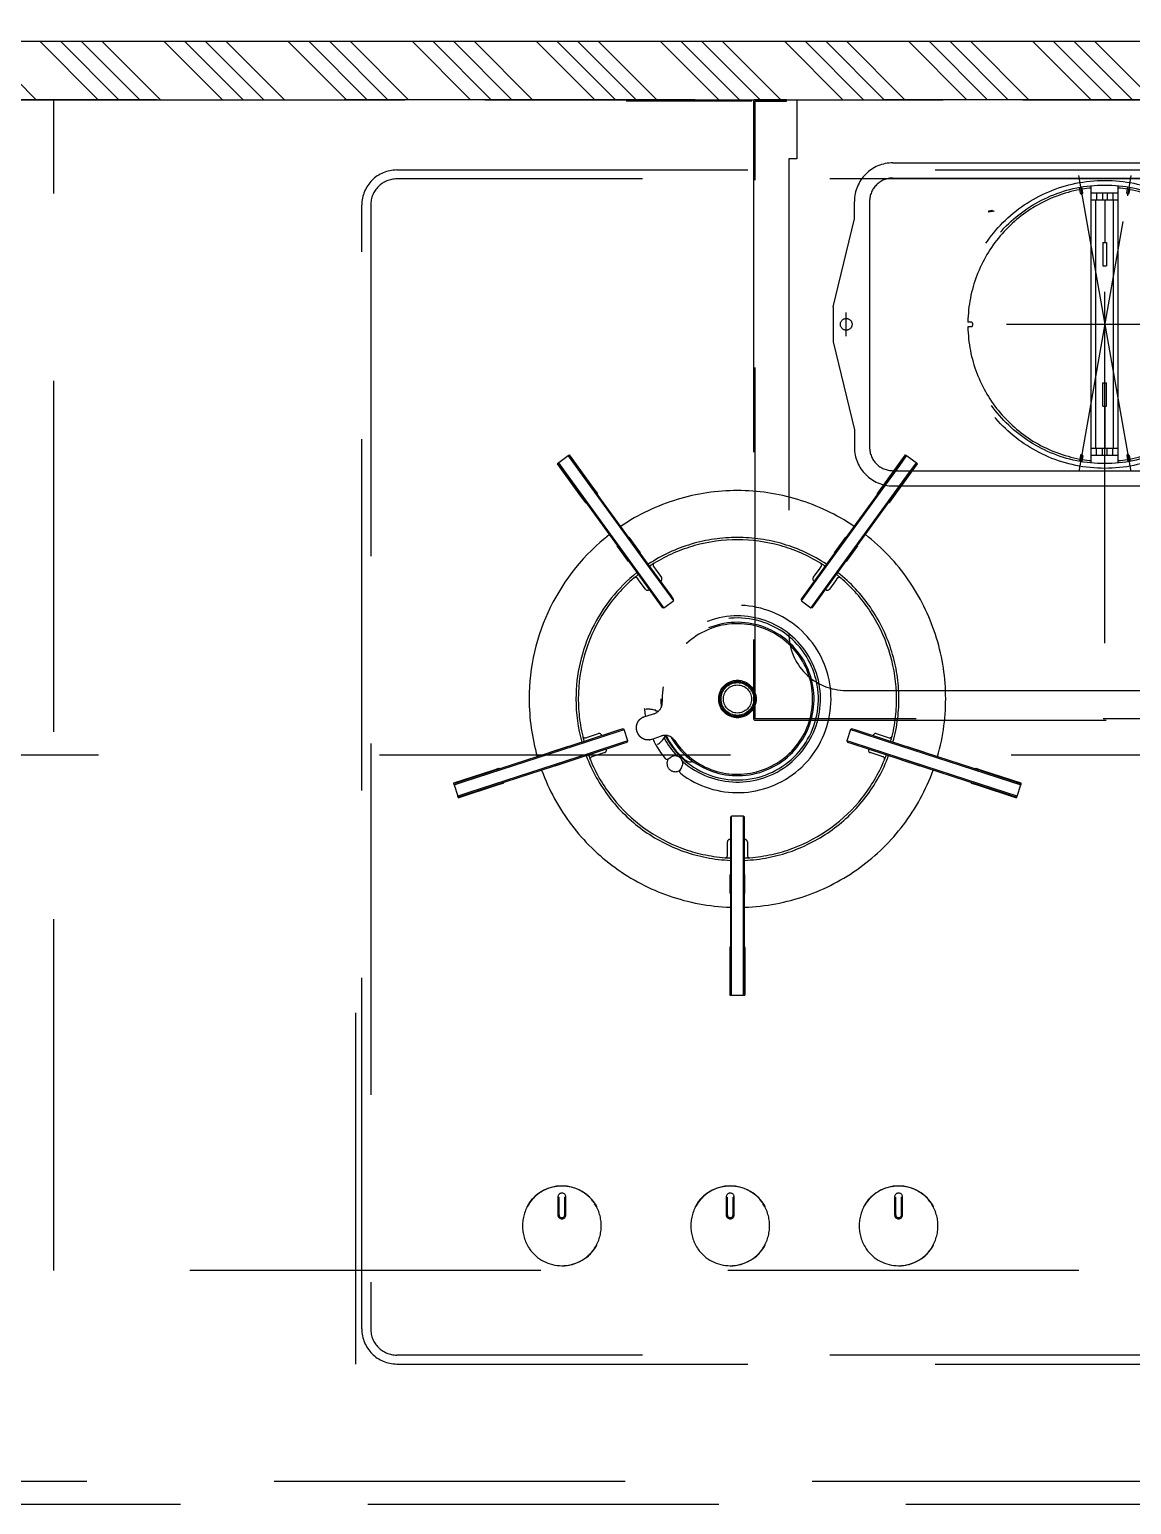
# Model space of a CAD drawing. Header units: millimetres. Extents: x 6886222 to 6919728, y 230959 to 276095.
# Drawn here: x 6907264 to 6907734, y 247744 to 248374 of the extents above; entities that cross this region are included whole.
import ezdxf
from ezdxf.xclip import XClip

# ---------------------------------------------------------------- set-up
doc = ezdxf.new("R2010")
doc.units = ezdxf.units.MM
doc.header["$LTSCALE"] = 100
doc.header["$XCLIPFRAME"] = 2
for name, pattern in [('ST-DASH', [2.7, 1.5, -1.2]), ('U-74D-EX$0$HID', [2.3, 1.5, -0.8]), ('Udw-301-L-TF$0$HID', [2.3, 1.5, -0.8])]:
    doc.linetypes.add(name, pattern=pattern)
for name, color, linetype in [('BP', 7, 'Continuous'), ('U-74D-EX$0$FUR_미설치가구', 8, 'U-74D-EX$0$HID'), ('Udw-301-L-TF$0$FUR_미설치가구', 8, 'Udw-301-L-TF$0$HID'), ('결로방지', 4, 'ST-DASH')]:
    doc.layers.add(name, color=color, linetype=linetype)
doc.layers.add('U-74D-EX$0$MC', color=152, linetype='Continuous', plot=False)
pattern_1 = [(225, (-282581.99, -505929.99), (26.5165043, -26.5165043), []), (225, (-282590.83, -505929.99), (26.5165043, -26.5165043), []), (225, (-282599.67, -505929.99), (26.5165043, -26.5165043), []), (225, (-282608.508, -505929.99), (26.5165043, -26.5165043), [])]

# ---------------------------------------------------------------- blocks, each defined once
blk = doc.blocks.new('Udw-301-L-TF$0$74D_주방가구_1')
at = {"layer": 'Udw-301-L-TF$0$FUR_미설치가구', "linetype": 'Udw-301-L-TF$0$HID'}
h = blk.add_hatch(dxfattribs=at)
h.set_pattern_fill('ANSI34', color=256, scale=50, angle=180)
h.set_pattern_definition(pattern_1)
h.paths.add_polyline_path([(-3000, -745), (-2975, -745), (-2975, -25), (-25, -25), (-25, -2480), (0, -2480), (0, 0), (-3000, 0)])
for points in [[(-25, -2480), (-25, -25), (-2975, -25), (-2975, -745), (-3000, -745), (-3000, 0), (0, 0), (0, -2480)], [(-2975, -700), (-2975, -25), (-25, -25), (-25, -2500), (-1880, -2500), (-1880, -1800), (-625, -1800), (-625, -700)]]:
    blk.add_lwpolyline(points, close=True, dxfattribs=at)
blk = doc.blocks.new('Udw-301-L-TF', base_point=(-290, 0))
at = {"rotation": 90}
blk.add_blockref('Udw-301-L-TF$0$74D_주방가구_1', (-10, -200), dxfattribs=at)
blk = doc.blocks.new('U-74D-EX$0$74D_주방가구_1')
at = {"layer": 'U-74D-EX$0$FUR_미설치가구', "linetype": 'U-74D-EX$0$HID'}
h = blk.add_hatch(dxfattribs=at)
h.set_pattern_fill('ANSI34', color=256, scale=50, angle=180)
h.set_pattern_definition(pattern_1)
h.paths.add_polyline_path([(-3000, -745), (-2975, -745), (-2975, -25), (-25, -25), (-25, -2480), (0, -2480), (0, 0), (-3000, 0)])
for p, q in [((-565, -955, 0), (-365, -955, 0)), ((-550, -957.49, 0), (-70, -957.49, 0)), ((-70, -961.29, 0), (-550, -961.29, 0)), ((-565, -972.49, 0), (-565, -1537.49, 0)), ((-561.2, -1537.49, 0), (-561.2, -972.49, 0)), ((-58.8, -1537.49, 0), (-58.8, -972.49, 0)), ((-55, -972.49, 0), (-55, -1537.49, 0)), ((-323.13, -998.71, 0), (-317.66, -1015.54, 0)), ((-322.74, -999.1, 0), (-322.42, -998.47, 0)), ((-322.74, -999.1, 0), (-321.35, -1003.38, 0)), ((-322.65, -998.55, 0), (-322.42, -998.47, 0)), ((-317.66, -996.92, 0), (-322.42, -998.47, 0)), ((-320.87, -1003.23, 0), (-322.42, -998.47, 0)), ((-317.66, -996.92, 0), (-317.42, -996.85, 0)), ((-317.66, -996.92, 0), (-316.12, -1001.68, 0)), ((-317.66, -996.92, 0), (-317.03, -997.25, 0)), ((-315.64, -1001.53, 0), (-317.03, -997.25, 0)), ((-311.48, -1013.53, 0), (-316.95, -996.7, 0)), ((-316.12, -1001.68, 0), (-299.27, -1053.51, 0)), ((-298.8, -1053.36, 0), (-315.64, -1001.53, 0)), ((-321.35, -1003.38, 0), (-304.51, -1055.21, 0)), ((-304.03, -1055.06, 0), (-320.87, -1003.23, 0)), ((-310.71, -1015.9, 0), (-311.48, -1013.53, 0)), ((-317.66, -1015.54, 0), (-316.89, -1017.91, 0)), ((-515.46, -1028.99, 0), (-515.78, -1029.09, 0)), ((-498.08, -1028.1, 0), (-497.76, -1028.1, 0)), ((-497.76, -1028.1, 0), (-497.69, -1028.1, 0)), ((-496.21, -1029.09, 0), (-496.53, -1028.99, 0)), ((-303.77, -1038.05, 0), (-303.68, -1038.02, 0)), ((-303.68, -1038.02, 0), (-301.15, -1045.81, 0)), ((-523.01, -1042.99, 0), (-523.05, -1042.99, 0)), ((-523, -1042.99, 0), (-523.01, -1042.99, 0)), ((-493.7, -1041.29, 0), (-501.3, -1041.29, 0)), ((-501.3, -1044.19, 0), (-501.29, -1044.19, 0)), ((-501.28, -1044.69, 0), (-501.29, -1044.19, 0)), ((-501.28, -1044.69, 0), (-493.72, -1044.69, 0)), ((-493.72, -1044.69, 0), (-493.7, -1044.19, 0)), ((-493.7, -1044.19, 0), (-493.7, -1044.19, 0)), ((-309.58, -1039.93, 0), (-309.48, -1039.9, 0)), ((-307.04, -1047.73, 0), (-309.58, -1039.93, 0)), ((-184.42, -1044.16, 0), (-228.51, -1076.2, 0)), ((-228.21, -1076.6, 0), (-184.12, -1044.57, 0)), ((-180.52, -1041.03, 0), (-194.84, -1051.43, 0)), ((-180.78, -1041.52, 0), (-184.42, -1044.16, 0)), ((-184.12, -1044.57, 0), (-180.08, -1041.63, 0)), ((-177.14, -1045.67, 0), (-181.18, -1048.61, 0)), ((-180.78, -1041.52, 0), (-180.08, -1041.63, 0)), ((-180.22, -1041.43, 0), (-180.08, -1041.63, 0)), ((-177.14, -1045.67, 0), (-180.08, -1041.63, 0)), ((-177.14, -1045.67, 0), (-177.25, -1046.37, 0)), ((-177.14, -1045.67, 0), (-176.99, -1045.88, 0)), ((-306.95, -1047.7, 0), (-307.04, -1047.73, 0)), ((-301.15, -1045.81, 0), (-301.24, -1045.84, 0)), ((-181.18, -1048.61, 0), (-225.27, -1080.65, 0)), ((-224.98, -1081.05, 0), (-180.89, -1049.02, 0)), ((-194.84, -1051.43, 0), (-196.86, -1052.9, 0)), ((-191.02, -1056.68, 0), (-176.7, -1046.29, 0)), ((-180.89, -1049.02, 0), (-177.25, -1046.37, 0)), ((-515.46, -1056.99, 0), (-515.78, -1056.89, 0)), ((-514.23, -1057.88, 0), (-514.3, -1057.88, 0)), ((-514.23, -1057.88, 0), (-513.91, -1057.88, 0)), ((-498.08, -1057.88, 0), (-497.76, -1057.88, 0)), ((-497.76, -1057.88, 0), (-497.69, -1057.88, 0)), ((-496.21, -1056.89, 0), (-496.53, -1056.99, 0)), ((-305.23, -1057.03, 0), (-305.63, -1055.79, 0)), ((-303.84, -1061.3, 0), (-305.23, -1057.03, 0)), ((-304.51, -1055.21, 0), (-299.99, -1069.1, 0)), ((-299.51, -1068.96, 0), (-304.03, -1055.06, 0)), ((-299.27, -1053.51, 0), (-294.76, -1067.42, 0)), ((-294.29, -1067.24, 0), (-298.8, -1053.36, 0)), ((-297.55, -1053.17, 0), (-297.14, -1054.41, 0)), ((-297.14, -1054.41, 0), (-295.76, -1058.68, 0)), ((-193.04, -1058.15, 0), (-191.02, -1056.68, 0)), ((-302.34, -1061.87, 0), (-302.58, -1061.95, 0)), ((-296.4, -1059.94, 0), (-296.64, -1060.02, 0)), ((-299.99, -1069.1, 0), (-299.41, -1070.9, 0)), ((-298.78, -1071.23, 0), (-299.51, -1068.96, 0)), ((-299.41, -1070.9, 0), (-298.78, -1071.23, 0)), ((-298.78, -1071.23, 0), (-294.02, -1069.68, 0)), ((-294.76, -1067.42, 0), (-294.02, -1069.68, 0)), ((-293.7, -1069.05, 0), (-294.29, -1067.24, 0)), ((-294.02, -1069.68, 0), (-293.7, -1069.05, 0)), ((-222.17, -1071.47, 0), (-215.54, -1066.65, 0)), ((-215.54, -1066.65, 0), (-215.48, -1066.73, 0)), ((-25.46, -1070.52, 0), (-25.46, -1124.2, 0)), ((-228.51, -1076.2, 0), (-240.32, -1084.78, 0)), ((-240.04, -1085.2, 0), (-228.21, -1076.6, 0)), ((-234.1, -1078.71, 0), (-230.46, -1076.07, 0)), ((-230.46, -1076.07, 0), (-229.41, -1075.31, 0)), ((-222.12, -1071.55, 0), (-222.17, -1071.47, 0)), ((-218.53, -1076.49, 0), (-218.59, -1076.41, 0)), ((-211.9, -1071.67, 0), (-218.53, -1076.49, 0)), ((-211.96, -1071.59, 0), (-211.9, -1071.67, 0)), ((-298.24, -1080.96, 0), (-297.78, -1082.38, 0)), ((-297.78, -1082.38, 0), (-296.76, -1085.52, 0)), ((-288.27, -1079.28, 0), (-288.73, -1077.87, 0)), ((-287.25, -1082.43, 0), (-288.27, -1079.28, 0)), ((-285.47, -1082.8, 0), (-285.51, -1082.8, 0)), ((-225.27, -1080.65, 0), (-237.1, -1089.24, 0)), ((-236.79, -1089.63, 0), (-224.98, -1081.05, 0)), ((-234.17, -1080.31, 0), (-234.32, -1080.11, 0)), ((-225.47, -1082.95, 0), (-229.1, -1085.59, 0)), ((-224.41, -1082.18, 0), (-225.47, -1082.95, 0)), ((-306.56, -1088.46, 0), (-305.8, -1089.58, 0)), ((-297.95, -1086.84, 0), (-297.98, -1086.86, 0)), ((-241.97, -1086.59, 0), (-240.04, -1085.2, 0)), ((-241.86, -1085.9, 0), (-241.97, -1086.59, 0)), ((-241.97, -1086.59, 0), (-239.03, -1090.64, 0)), ((-240.32, -1084.78, 0), (-241.86, -1085.9, 0)), ((-237.1, -1089.24, 0), (-239.03, -1090.64, 0)), ((-238.33, -1090.75, 0), (-236.79, -1089.63, 0)), ((-230.5, -1085.37, 0), (-230.64, -1085.17, 0)), ((-310.22, -1094.16, 0), (-311.37, -1093.44, 0)), ((-239.03, -1090.64, 0), (-238.33, -1090.75, 0)), ((-515.46, -1100.94, 0), (-515.78, -1101.04, 0)), ((-498.08, -1100.05, 0), (-497.76, -1100.05, 0)), ((-497.76, -1100.05, 0), (-497.69, -1100.05, 0)), ((-496.21, -1101.04, 0), (-496.53, -1100.94, 0)), ((-523.01, -1114.94, 0), (-523.05, -1114.94, 0)), ((-523, -1114.94, 0), (-523.01, -1114.94, 0)), ((-493.7, -1113.24, 0), (-501.3, -1113.24, 0)), ((-407.45, -1115.51, 0), (-406.95, -1115.01, 0)), ((-389.75, -1114.76, 0), (-407.44, -1114.76, 0)), ((-402.45, -1115.01, 0), (-406.95, -1115.01, 0)), ((-347.95, -1115.01, 0), (-402.45, -1115.01, 0)), ((-387.25, -1114.76, 0), (-389.75, -1114.76, 0)), ((-364.05, -1114.91, 0), (-355.85, -1114.91, 0)), ((-364.05, -1115.01, 0), (-364.05, -1114.91, 0)), ((-355.85, -1114.91, 0), (-355.85, -1115.01, 0)), ((-333.35, -1115.01, 0), (-347.95, -1115.01, 0)), ((-347.74, -1113.76, 0), (-346.44, -1113.76, 0)), ((-346.44, -1113.76, 0), (-341.95, -1113.76, 0)), ((-340.95, -1114.76, 0), (-340.95, -1115.01, 0)), ((-331.45, -1115.01, 0), (-333.35, -1115.01, 0)), ((-330.95, -1115.51, 0), (-331.45, -1115.01, 0)), ((-286.24, -1112.69, 0), (-286.52, -1112.27, 0)), ((-284.02, -1110.62, 0), (-283.74, -1111.04, 0)), ((-501.3, -1116.14, 0), (-501.29, -1116.14, 0)), ((-501.28, -1116.64, 0), (-501.29, -1116.14, 0)), ((-501.28, -1116.64, 0), (-493.72, -1116.64, 0)), ((-493.72, -1116.64, 0), (-493.7, -1116.14, 0)), ((-493.7, -1116.14, 0), (-493.7, -1116.14, 0)), ((-407.45, -1115.51, 0), (-407.45, -1115.26, 0)), ((-407.45, -1115.51, 0), (-407.45, -1120.51, 0)), ((-407.45, -1115.51, 0), (-402.45, -1115.51, 0)), ((-402.45, -1120.51, 0), (-407.45, -1120.51, 0)), ((-406.95, -1121.01, 0), (-407.45, -1120.51, 0)), ((-407.45, -1120.76, 0), (-407.45, -1120.51, 0)), ((-407.44, -1121.26, 0), (-389.75, -1121.26, 0)), ((-406.95, -1121.01, 0), (-402.45, -1121.01, 0)), ((-402.45, -1115.51, 0), (-347.95, -1115.51, 0)), ((-347.95, -1120.51, 0), (-402.45, -1120.51, 0)), ((-402.45, -1121.01, 0), (-347.95, -1121.01, 0)), ((-389.75, -1121.26, 0), (-387.25, -1121.26, 0)), ((-364.05, -1121.11, 0), (-364.05, -1121.01, 0)), ((-355.85, -1121.11, 0), (-364.05, -1121.11, 0)), ((-355.85, -1121.01, 0), (-355.85, -1121.11, 0)), ((-347.95, -1115.51, 0), (-333.33, -1115.51, 0)), ((-333.33, -1120.51, 0), (-347.95, -1120.51, 0)), ((-347.95, -1121.01, 0), (-333.35, -1121.01, 0)), ((-340.95, -1121.01, 0), (-340.95, -1121.26, 0)), ((-333.35, -1121.01, 0), (-331.45, -1121.01, 0)), ((-333.33, -1115.51, 0), (-330.95, -1115.51, 0)), ((-330.95, -1120.51, 0), (-333.33, -1120.51, 0)), ((-331.45, -1121.01, 0), (-330.95, -1120.51, 0)), ((-330.95, -1120.51, 0), (-330.95, -1115.51, 0)), ((-346.44, -1122.26, 0), (-347.74, -1122.26, 0)), ((-341.95, -1122.26, 0), (-346.44, -1122.26, 0)), ((-515.46, -1128.94, 0), (-515.78, -1128.84, 0)), ((-514.23, -1129.83, 0), (-514.3, -1129.83, 0)), ((-514.23, -1129.83, 0), (-513.91, -1129.83, 0)), ((-498.08, -1129.83, 0), (-497.76, -1129.83, 0)), ((-497.76, -1129.83, 0), (-497.69, -1129.83, 0)), ((-496.21, -1128.84, 0), (-496.53, -1128.94, 0)), ((-239.03, -1145.37, 0), (-241.97, -1149.42, 0)), ((-238.33, -1145.26, 0), (-239.03, -1145.37, 0)), ((-239.03, -1145.37, 0), (-237.1, -1146.77, 0)), ((-236.79, -1146.38, 0), (-238.33, -1145.26, 0)), ((-224.98, -1154.96, 0), (-236.79, -1146.38, 0)), ((-240.04, -1150.82, 0), (-241.97, -1149.42, 0)), ((-241.97, -1149.42, 0), (-241.86, -1150.12, 0)), ((-241.86, -1150.12, 0), (-240.32, -1151.23, 0)), ((-240.32, -1151.23, 0), (-228.51, -1159.81, 0)), ((-228.21, -1159.41, 0), (-240.04, -1150.82, 0)), ((-237.1, -1146.77, 0), (-225.27, -1155.37, 0)), ((-230.64, -1150.85, 0), (-230.5, -1150.64, 0)), ((-229.1, -1150.42, 0), (-225.47, -1153.06, 0)), ((-234.32, -1155.9, 0), (-234.17, -1155.7, 0)), ((-230.46, -1159.94, 0), (-234.1, -1157.3, 0)), ((-225.47, -1153.06, 0), (-224.41, -1153.83, 0)), ((-225.27, -1155.37, 0), (-181.18, -1187.4, 0)), ((-180.89, -1186.99, 0), (-224.98, -1154.96, 0)), ((-128.44, -1159, 0), (-165.94, -1168, 0)), ((-113.44, -1159, 0), (-128.44, -1159, 0)), ((-113.44, -1159, 0), (-75.94, -1168, 0)), ((-299.41, -1165.11, 0), (-299.99, -1166.92, 0)), ((-299.51, -1167.05, 0), (-298.78, -1164.79, 0)), ((-298.78, -1164.79, 0), (-299.41, -1165.11, 0)), ((-294.02, -1166.33, 0), (-298.78, -1164.79, 0)), ((-229.41, -1160.7, 0), (-230.46, -1159.94, 0)), ((-228.51, -1159.81, 0), (-184.42, -1191.85, 0)), ((-184.12, -1191.44, 0), (-228.21, -1159.41, 0)), ((-222.17, -1164.54, 0), (-222.12, -1164.46, 0)), ((-215.54, -1169.36, 0), (-222.17, -1164.54, 0)), ((-218.59, -1159.6, 0), (-218.53, -1159.52, 0)), ((-218.53, -1159.52, 0), (-211.9, -1164.34, 0)), ((-211.9, -1164.34, 0), (-211.96, -1164.42, 0)), ((-125.94, -1164.5, 0), (-115.94, -1164.5, 0)), ((-299.99, -1166.92, 0), (-304.51, -1180.8, 0)), ((-304.03, -1180.95, 0), (-299.51, -1167.05, 0)), ((-294.76, -1168.59, 0), (-299.27, -1182.5, 0)), ((-298.8, -1182.65, 0), (-294.29, -1168.77, 0)), ((-294.02, -1166.33, 0), (-294.76, -1168.59, 0)), ((-294.29, -1168.77, 0), (-293.7, -1166.96, 0)), ((-293.7, -1166.96, 0), (-294.02, -1166.33, 0)), ((-215.48, -1169.28, 0), (-215.54, -1169.36, 0)), ((-165.94, -1168, 0), (-173.44, -1168, 0)), ((-120.94, -1382.96, 0), (-120.94, -1166.65, 0)), ((-75.94, -1168, 0), (-68.44, -1168, 0)), ((-515.46, -1172.88, 0), (-515.78, -1172.99, 0)), ((-498.08, -1172, 0), (-497.76, -1172, 0)), ((-497.76, -1172, 0), (-497.69, -1172, 0)), ((-496.21, -1172.99, 0), (-496.53, -1172.88, 0)), ((-305.23, -1178.98, 0), (-303.84, -1174.71, 0)), ((-302.58, -1174.07, 0), (-302.34, -1174.14, 0)), ((-295.76, -1177.33, 0), (-297.14, -1181.6, 0)), ((-296.64, -1176, 0), (-296.4, -1176.07, 0)), ((-191.02, -1179.33, 0), (-193.04, -1177.86, 0)), ((-68.44, -1174.5, 0), (-173.44, -1174.5, 0)), ((-304.51, -1180.8, 0), (-321.35, -1232.63, 0)), ((-320.87, -1232.79, 0), (-304.03, -1180.95, 0)), ((-299.27, -1182.5, 0), (-316.12, -1234.33, 0)), ((-315.64, -1234.49, 0), (-298.8, -1182.65, 0)), ((-305.63, -1180.22, 0), (-305.23, -1178.98, 0)), ((-297.14, -1181.6, 0), (-297.55, -1182.84, 0)), ((-196.86, -1183.12, 0), (-194.84, -1184.59, 0)), ((-176.7, -1189.73, 0), (-191.02, -1179.33, 0)), ((-523.01, -1186.89, 0), (-523.05, -1186.89, 0)), ((-523, -1186.89, 0), (-523.01, -1186.89, 0)), ((-493.7, -1185.19, 0), (-501.3, -1185.19, 0)), ((-501.3, -1188.09, 0), (-501.29, -1188.09, 0)), ((-501.28, -1188.59, 0), (-501.29, -1188.09, 0)), ((-501.28, -1188.59, 0), (-493.72, -1188.59, 0)), ((-493.72, -1188.59, 0), (-493.7, -1188.09, 0)), ((-493.7, -1188.09, 0), (-493.7, -1188.09, 0)), ((-309.58, -1196.08, 0), (-307.04, -1188.28, 0)), ((-307.04, -1188.28, 0), (-306.95, -1188.31, 0)), ((-301.15, -1190.2, 0), (-303.68, -1198, 0)), ((-301.24, -1190.17, 0), (-301.15, -1190.2, 0)), ((-194.84, -1184.59, 0), (-180.52, -1194.99, 0)), ((-189.94, -1184.5, 0), (-189.94, -1365.5, 0)), ((-183.44, -1184.5, 0), (-183.44, -1365.5, 0)), ((-181.18, -1187.4, 0), (-177.14, -1190.34, 0)), ((-177.25, -1189.64, 0), (-180.89, -1186.99, 0)), ((-180.08, -1194.38, 0), (-177.14, -1190.34, 0)), ((-177.25, -1189.64, 0), (-177.14, -1190.34, 0)), ((-176.99, -1190.14, 0), (-177.14, -1190.34, 0)), ((-58.44, -1184.5, 0), (-58.44, -1365.5, 0)), ((-51.94, -1184.5, 0), (-51.94, -1365.5, 0)), ((-309.48, -1196.11, 0), (-309.58, -1196.08, 0)), ((-184.42, -1191.85, 0), (-180.78, -1194.49, 0)), ((-180.08, -1194.38, 0), (-184.12, -1191.44, 0)), ((-180.08, -1194.38, 0), (-180.78, -1194.49, 0)), ((-180.08, -1194.38, 0), (-180.22, -1194.59, 0)), ((-515.46, -1200.89, 0), (-515.78, -1200.79, 0)), ((-514.23, -1201.78, 0), (-514.3, -1201.78, 0)), ((-514.23, -1201.78, 0), (-513.91, -1201.78, 0)), ((-498.08, -1201.78, 0), (-497.76, -1201.78, 0)), ((-497.76, -1201.78, 0), (-497.69, -1201.78, 0)), ((-496.21, -1200.79, 0), (-496.53, -1200.89, 0)), ((-303.68, -1198, 0), (-303.77, -1197.97, 0)), ((-317.66, -1220.48, 0), (-323.13, -1237.3, 0)), ((-316.89, -1218.1, 0), (-317.66, -1220.48, 0)), ((-311.48, -1222.49, 0), (-310.71, -1220.11, 0)), ((-121.94, -1218, 0), (-121.94, -1216.51, 0)), ((-120.44, -1218.5, 0), (-121.44, -1218.5, 0)), ((-119.94, -1218, 0), (-119.94, -1216.51, 0)), ((-316.95, -1239.31, 0), (-311.48, -1222.49, 0)), ((-321.35, -1232.63, 0), (-322.74, -1236.91, 0)), ((-322.42, -1237.54, 0), (-320.87, -1232.79, 0)), ((-316.12, -1234.33, 0), (-317.66, -1239.09, 0)), ((-317.03, -1238.77, 0), (-315.64, -1234.49, 0)), ((-322.42, -1237.54, 0), (-322.74, -1236.91, 0)), ((-322.42, -1237.54, 0), (-322.65, -1237.46, 0)), ((-322.42, -1237.54, 0), (-317.66, -1239.09, 0)), ((-317.03, -1238.77, 0), (-317.66, -1239.09, 0)), ((-317.42, -1239.16, 0), (-317.66, -1239.09, 0)), ((-57.42, -1263.8, 0), (-183.78, -1286.08, 0)), ((-76.99, -1282.75, 0), (-183.78, -1263.92, 0)), ((-177.15, -1265.59, 0), (-179.61, -1265.16, 0)), ((-176.97, -1264.61, 0), (-179.44, -1264.17, 0)), ((-64.9, -1264.61, 0), (-62.43, -1264.17, 0)), ((-64.72, -1265.59, 0), (-62.26, -1265.16, 0)), ((-180.05, -1269.25, 0.12), (-61.82, -1269.25, 0.12)), ((-176.94, -1280.75, 0), (-176.94, -1269.25, 0)), ((-176.94, -1271.47, 0.12), (-173.94, -1271.47, 0.12)), ((-173.94, -1280.75, 0.01), (-173.94, -1269.25, 0.12)), ((-173.94, -1271.25, 0.12), (-67.94, -1271.25, 0.12)), ((-67.94, -1280.75, 0.01), (-67.94, -1269.25, 0.12)), ((-64.94, -1271.47, 0.12), (-67.94, -1271.47, 0.12)), ((-64.94, -1280.75, 0), (-64.94, -1269.25, 0)), ((-257.04, -1275, 0), (-34.06, -1274.99, 0)), ((-176.94, -1274.02, 0.12), (-173.94, -1274.02, 0.12)), ((-176.94, -1275.97, 0.12), (-173.94, -1275.97, 0.12)), ((-176.94, -1278.52, 0.12), (-173.94, -1278.52, 0.12)), ((-155.94, -1275, 0), (-173.94, -1275, 0)), ((-173.94, -1278.75, 0.12), (-67.94, -1278.75, 0.12)), ((-155.94, -1274.25, 0), (-145.94, -1274.25, 0)), ((-155.94, -1274.25, 0), (-155.94, -1275.75, 0)), ((-155.94, -1275.75, 0), (-145.94, -1275.75, 0)), ((-145.94, -1274.25, 0), (-145.94, -1275.75, 0)), ((-95.94, -1274.25, 0), (-95.94, -1275.75, 0)), ((-85.94, -1274.25, 0), (-95.94, -1274.25, 0)), ((-85.94, -1275.75, 0), (-95.94, -1275.75, 0)), ((-85.94, -1274.25, 0), (-85.94, -1275.75, 0)), ((-67.94, -1275, 0), (-85.94, -1275, 0)), ((-64.94, -1274.02, 0.12), (-67.94, -1274.02, 0.12)), ((-64.94, -1275.97, 0.12), (-67.94, -1275.97, 0.12)), ((-64.94, -1278.52, 0.12), (-67.94, -1278.52, 0.12)), ((-180.05, -1280.75, 0.12), (-61.82, -1280.75, 0.12)), ((-177.15, -1284.4, 0), (-179.61, -1284.84, 0)), ((-57.42, -1286.2, 0), (-66.04, -1284.68, 0)), ((-64.72, -1284.4, 0), (-62.26, -1284.84, 0)), ((-176.97, -1285.39, 0), (-179.44, -1285.82, 0)), ((-64.9, -1285.39, 0), (-62.43, -1285.82, 0))]:
    blk.add_line(p, q, dxfattribs=at)
for points in [[(-25, -2480), (-25, -25), (-2975, -25), (-2975, -745), (-3000, -745), (-3000, 0), (0, 0), (0, -2480)], [(-2975, -700), (-2975, -25), (-25, -25), (-25, -2500), (-1880, -2500), (-1880, -1800), (-625, -1800), (-625, -700)]]:
    blk.add_lwpolyline(points, close=True, dxfattribs=at)
blk.add_lwpolyline([(-2975, -690), (-615, -690), (-615, -1810), (-1870, -1810), (-1870, -2490), (-345, -2490)], dxfattribs=at)
at = {"layer": 'U-74D-EX$0$FUR_미설치가구', "linetype": 'U-74D-EX$0$HID', "elevation": 0}
blk.add_lwpolyline([(-525, -825.94), (-25, -825.94), (-25, -1723.94), (-525, -1723.94)], close=True, dxfattribs=at)
for points in [[(-25.6, -1424.34), (-289.4, -1424.34), (-289.4, -1125.54), (-25.6, -1125.54), (-25.6, -1138.94), (-25, -1138.94), (-25, -1125.54, 0.414214), (-25.6, -1124.94), (-289.4, -1124.94, 0.414214), (-290, -1125.54), (-290, -1424.34, 0.414214), (-289.4, -1424.94), (-25.6, -1424.94, 0.414214), (-25, -1424.34), (-25, -1410.94), (-25.6, -1410.94)], [(-73.01, -1225.44), (-72.45, -1225.44), (-72.24, -1226.73, 0.138775), (-72.65, -1227.74)]]:
    blk.add_lwpolyline(points, format="xyb", close=True, dxfattribs=at)
blk.add_lwpolyline([(-25, -1143.44), (-50.3, -1143.44), (-50.3, -1139.94), (-252.8, -1139.94, 0.414214), (-277.3, -1164.44), (-277.3, -1385.44)], format="xyb", dxfattribs=at)
at = {"layer": 'U-74D-EX$0$FUR_미설치가구', "linetype": 'U-74D-EX$0$HID'}
for centre, radius in [((-280.95, -1118.01, 0), 8), ((-280.95, -1118.01, 0), 7.5), ((-280.95, -1118.01, 0), 7), ((-280.95, -1118.01, 0), 6), ((-120.94, -1164.5, 0), 2.5), ((-120.94, -1275, 0), 61.5), ((-120.94, -1275, 0), 59.5)]:
    blk.add_circle(centre, radius, dxfattribs=at)
for centre, radius, start, end in [((-550, -972.49, 0), 15, 90, 180), ((-70, -972.49, 0), 15, 0, 90), ((-550, -972.49, 0), 11.2, 90, 180), ((-70, -972.49, 0), 11.2, 0, 90), ((-321.5, -1002.68, 0), 4.29, 105.61333, 112.29689), ((-316.04, -1000.51, 0), 3.91, 103.38, 110.70979), ((-316.41, -1017.76, 0), 0.5, 198, 258), ((-311.18, -1016.06, 0), 0.5, 318, 18), ((-506, -1043.32, 0), 17.17, 56.57175, 123.42825), ((-506, -1042.99, 0), 17, 125.1532, 234.8468), ((-506, -1042.99, 0), 17.02, 298.93882, 61.06118), ((-506, -1042.99, 0), 17.05, 299.15028, 60.84972), ((-506, -1042.99, 0), 17, 305.1532, 54.8468), ((-280.95, -1118.01, 0), 89, 90, 106.06832), ((-280.95, -1118.01, 0), 89, 37.93168, 90), ((-280.95, -1118.01, 0), 89, 109.93168, 178.06832), ((-506, -1042.99, 0), 17.05, 180, 240.84972), ((-506, -1042.99, 0), 17.02, 180, 241.06118), ((-501.3, -1042.99, 0), 1.7, 89.97338, 180.38569), ((-501.3, -1042.99, 0), 1.7, 180.294, 270.7087), ((-501.3, -1042.99, 0), 1.2, 90.00669, 180.20082), ((-501.3, -1042.99, 0), 1.2, 180.20155, 270.00398), ((-493.7, -1042.99, 0), 1.7, 269.32519, 89.99716), ((-183.8, -1043.8, 0), 4.29, 33.61333, 40.29689), ((-280.95, -1118.01, 0), 69, 90, 105.50809), ((-280.95, -1118.01, 0), 68, 103.5058, 105.21964), ((-296.6, -1052.86, 0), 1, 103.5058, 198), ((-280.95, -1118.01, 0), 68, 40.4942, 103.5058), ((-280.95, -1118.01, 0), 69, 38.49191, 90), ((-180.04, -1048.32, 0), 3.91, 31.38, 38.70979), ((-506, -1042.66, 0), 17.17, 236.57175, 303.42825), ((-280.95, -1118.01, 0), 69, 110.49191, 177.50809), ((-280.95, -1118.01, 0), 68, 112.4942, 175.5058), ((-280.95, -1118.01, 0), 68, 110.78036, 112.49403), ((-306.58, -1056.1, 0), 1, 18, 112.4942), ((-280.95, -1118.01, 0), 68, 110.52858, 110.78036), ((-280.95, -1118.01, 0), 68, 105.21964, 105.47142), ((-196.57, -1053.3, 0), 0.5, 126, 186), ((-193.33, -1057.75, 0), 0.5, 246, 306), ((-302.89, -1061, 0), 1, 198, 288), ((-296.71, -1058.99, 0), 1, 288, 18), ((-280.95, -1118.01, 0), 89, 325.93168, 34.06832), ((-292.48, -1079.05, 0), 3.93, 17.68909, 27.82432), ((-230, -1074.5, 0), 1, 306, 40.4942), ((-280.95, -1118.01, 0), 68, 38.52858, 38.78036), ((-280.95, -1118.01, 0), 40, 142.53685, 95.86136), ((-280.95, -1118.01, 0), 35.5, 139.16928, 97.32141), ((-280.95, -1118.01, 0), 34.6, 117.59635, 98.40365), ((-280.95, -1118.01, 0), 40, 120.13864, 129.46315), ((-280.95, -1118.01, 0), 40, 119.11777, 120.13864), ((-280.95, -1118.01, 0), 40, 115.18076, 119.11777), ((-294.4, -1079.69, 0), 4.05, 188.25823, 198.32744), ((-292.62, -1079.12, 0), 4.08, 17.78958, 18.0231), ((-292.58, -1079.51, 0), 4.16, 17.66822, 17.85539), ((-280.95, -1118.01, 0), 40, 96.88223, 100.81924), ((-282.49, -1080.89, 0), 5, 198, 256.7889), ((-293.3, -1079.97, 0), 7.99, 332.51615, 337.70286), ((-293.31, -1079.96, 0), 8, 337.70087, 6.9833), ((-280.95, -1118.01, 0), 40, 95.86136, 96.88223), ((-293.06, -1079.93, 0), 7.74, 6.96277, 8.24967), ((-233.51, -1079.52, 0), 1, 126, 216), ((-223.82, -1082.99, 0), 1, 31.5058, 126), ((-280.95, -1118.01, 0), 68, 33.21964, 33.47142), ((-280.95, -1118.01, 0), 68, 31.5058, 33.21964), ((-280.95, -1118.01, 0), 69, 326.49191, 33.50809), ((-280.95, -1118.01, 0), 68, 328.4942, 31.5058), ((-280.95, -1118.01, 0), 32.75, 119.71365, 90), ((-280.95, -1118.01, 0), 32.15, 135.37758, 80.69802), ((-308.5, -1091.4, 0), 3.5, 55.7656, 216.36584), ((-305.73, -1087.9, 0), 1, 129.60125, 186.64949), ((-305.74, -1087.9, 0), 0.991, 186.6618, 214.12579), ((-280.95, -1118.01, 0), 34.3, 117.01775, 138.44957), ((-308.5, -1091.4, 0), 3.25, 346.10122, 34), ((-280.95, -1118.01, 0), 35.5, 118.67859, 132.83072), ((-293.53, -1080.09, 0), 7.74, 207.75033, 209.03723), ((-293.31, -1079.96, 0), 8, 209.0167, 238.29913), ((-301.51, -1087.07, 0), 5, 318.57721, 18), ((-293.31, -1079.97, 0), 7.99, 238.29714, 243.48385), ((-288.86, -1102.39, 0), 17.1, 117.09932, 118.33456), ((-280.95, -1118.01, 0), 34.6, 116.75208, 116.98608), ((-300.35, -1078.63, 0), 9.3, 293.84658, 294.31342), ((-288.4, -1074.75, 0), 9.29, 281.65273, 282.15387), ((-280.95, -1118.01, 0), 34.6, 99.0178, 99.25154), ((-283.67, -1101.09, 0), 17.47, 97.69642, 98.91022), ((-280.95, -1118.01, 0), 32.75, 90, 96.28635), ((-282.49, -1080.89, 0), 5, 256.78699, 263.9442), ((-282.49, -1080.89, 0), 5, 263.94229, 272.38458), ((-280.95, -1118.01, 0), 32.15, 82.7642, 92.38458), ((-280.95, -1118, 0), 32.14, 80.69773, 82.76449), ((-229.69, -1084.78, 0), 1, 216, 306), ((-311.9, -1094.29, 0), 1, 85.35051, 142.39875), ((-311.9, -1094.28, 0), 0.992, 57.882, 85.33041), ((-308.5, -1091.4, 0), 3.25, 238, 285.89878), ((-302.88, -1098.57, 0), 5, 138.44957, 175.68094), ((-307.95, -1094.66, 0), 0.195, 315.77629, 341.4498), ((-308.5, -1091.4, 0), 3.25, 285.89878, 346.10122), ((-305.11, -1092.27, 0), 0.252, 100.93014, 160.18565), ((-305.23, -1091.83, 0), 0.201, 290.90736, 315.86655), ((-280.95, -1118, 0), 32.14, 133.31385, 135.37788), ((-280.95, -1118.01, 0), 32.15, 123.61542, 133.31414), ((-301.51, -1087.07, 0), 5, 303.61542, 311.46339), ((-301.51, -1087.07, 0), 5, 311.46148, 318.57912), ((-506, -1114.94, 0), 17, 125.1532, 234.8468), ((-506, -1115.27, 0), 17.17, 56.57175, 123.42825), ((-506, -1114.94, 0), 17.02, 298.93882, 61.06118), ((-506, -1114.94, 0), 17.05, 299.15028, 60.84972), ((-506, -1114.94, 0), 17, 305.1532, 54.8468), ((-312.85, -1097.82, 0), 5, 327.67239, 355.68094), ((-506, -1114.94, 0), 17.05, 180, 240.84972), ((-506, -1114.94, 0), 17.02, 180, 241.06118), ((-501.3, -1114.94, 0), 1.7, 89.97338, 180.38569), ((-501.3, -1114.94, 0), 1.7, 180.294, 270.7087), ((-501.3, -1114.94, 0), 1.2, 90.00669, 180.20082), ((-501.3, -1114.94, 0), 1.2, 180.20155, 270.00398), ((-493.7, -1114.94, 0), 1.7, 269.32519, 89.99716), ((-403.54, -1115.07, 0), 3.91, 175.38, 182.70979), ((-387.25, -1115.26, 0), 0.5, 30, 90), ((-280.95, -1118.01, 0), 68, 177.21964, 177.47142), ((-280.95, -1118.01, 0), 68, 175.5058, 177.21964), ((-347.74, -1112.76, 0), 1, 175.5058, 270), ((-341.95, -1114.76, 0), 1, 0, 90), ((-403.16, -1120.93, 0), 4.29, 177.61333, 184.29689), ((-387.25, -1120.76, 0), 0.5, 270, 330), ((-280.95, -1118.01, 0), 89, 181.93168, 250.06832), ((-280.95, -1118.01, 0), 69, 182.49191, 249.50809), ((-280.95, -1118.01, 0), 68, 182.52858, 182.78036), ((-280.95, -1118.01, 0), 68, 182.78036, 184.49403), ((-341.95, -1121.26, 0), 1, 270, 0), ((-347.74, -1123.26, 0), 1, 90, 184.4942), ((-280.95, -1118.01, 0), 68, 184.4942, 247.5058), ((-506, -1114.61, 0), 17.17, 236.57175, 303.42825), ((-229.69, -1151.23, 0), 1, 54, 144), ((-233.51, -1156.49, 0), 1, 144, 234), ((-223.82, -1153.02, 0), 1, 234, 328.4942), ((-280.95, -1118.01, 0), 68, 326.52858, 326.78036), ((-280.95, -1118.01, 0), 68, 326.78036, 328.49403), ((-280.95, -1118.01, 0), 69, 254.49191, 321.50809), ((-280.95, -1118.01, 0), 68, 256.4942, 319.5058), ((-230, -1161.51, 0), 1, 319.5058, 54), ((-280.95, -1118.01, 0), 68, 321.21964, 321.47142), ((-506, -1187.22, 0), 17.17, 56.57175, 123.42825), ((-173.44, -1184.5, 0), 16.5, 90, 180), ((-68.44, -1184.5, 0), 16.5, 0, 90), ((-506, -1186.89, 0), 17, 125.1532, 234.8468), ((-506, -1186.89, 0), 17.02, 298.93882, 61.06118), ((-506, -1186.89, 0), 17.05, 299.15028, 60.84972), ((-506, -1186.89, 0), 17, 305.1532, 54.8468), ((-280.95, -1118.01, 0), 89, 253.93168, 322.06832), ((-302.89, -1175.02, 0), 1, 72, 162), ((-296.71, -1177.02, 0), 1, 342, 72), ((-193.33, -1178.26, 0), 0.5, 54, 114), ((-173.44, -1184.5, 0), 10, 90, 180), ((-68.44, -1184.5, 0), 10, 0, 90), ((-306.58, -1179.91, 0), 1, 247.5058, 342), ((-280.95, -1118.01, 0), 68, 247.5058, 249.21964), ((-280.95, -1118.01, 0), 68, 249.21964, 249.47142), ((-280.95, -1118.01, 0), 68, 254.52858, 254.78036), ((-280.95, -1118.01, 0), 68, 254.78036, 256.49403), ((-296.6, -1183.15, 0), 1, 162, 256.4942), ((-196.57, -1182.71, 0), 0.5, 174, 234), ((-506, -1186.89, 0), 17.05, 180, 240.84972), ((-506, -1186.89, 0), 17.02, 180, 241.06118), ((-501.3, -1186.89, 0), 1.7, 89.97338, 180.38569), ((-501.3, -1186.89, 0), 1.7, 180.294, 270.7087), ((-501.3, -1186.89, 0), 1.2, 90.00669, 180.20082), ((-501.3, -1186.89, 0), 1.2, 180.20155, 270.00398), ((-493.7, -1186.89, 0), 1.7, 269.32519, 89.99716), ((-180.35, -1187.47, 0), 4.29, 321.61333, 328.29689), ((-183.49, -1192.44, 0), 3.91, 319.38, 326.70979), ((-506, -1186.56, 0), 17.17, 236.57175, 303.42825), ((-316.41, -1218.25, 0), 0.5, 102, 162), ((-311.18, -1219.95, 0), 0.5, 342, 42), ((-120.94, -1275, 0.12), 58.5, 90.97946, 169.51029), ((-121.44, -1218, 0), 0.5, 180, 270), ((-120.44, -1218, 0), 0.5, 270, 0), ((-120.94, -1275, 0.12), 58.5, 10.48971, 89.02054), ((-321.62, -1233.69, 0), 3.91, 247.38, 254.70979), ((-315.93, -1235.14, 0), 4.29, 249.61333, 256.29689), ((-120.94, -1275, 0.12), 58.5, 170.48971, 174.35926), ((-177.06, -1265.1, 0), 0.5, 260, 350), ((-177.06, -1265.1, 0), 0.5, 350, 80), ((-64.81, -1265.1, 0), 0.5, 100, 190), ((-64.81, -1265.1, 0), 0.5, 190, 280), ((-120.94, -1275, 0.12), 58.5, 5.64074, 9.51029), ((-120.94, -1275, 0.12), 58.5, 185.64074, 189.51029), ((-177.06, -1284.89, 0), 0.5, 10, 100), ((-177.06, -1284.89, 0), 0.5, 280, 10), ((-64.81, -1284.89, 0), 0.5, 170, 260), ((-64.81, -1284.89, 0), 0.5, 80, 170), ((-120.94, -1275, 0.12), 58.5, 350.48971, 354.35926), ((-120.94, -1275, 0.12), 58.5, 190.48971, 269.02054), ((-120.94, -1275, 0.12), 58.5, 270.97946, 349.51029)]:
    blk.add_arc(centre, radius, start, end, dxfattribs=at)
for points in [[(-501.3, -1041.79, 0), (-498.75, -1041.79, 0), (-496.21, -1041.79, 0), (-493.7, -1041.79, 0)], [(-501.29, -1044.19, 0), (-498.75, -1044.19, 0), (-496.21, -1044.19, 0), (-493.7, -1044.19, 0)], [(-501.3, -1113.74, 0), (-498.75, -1113.74, 0), (-496.21, -1113.74, 0), (-493.7, -1113.74, 0)], [(-501.29, -1116.14, 0), (-498.75, -1116.14, 0), (-496.21, -1116.14, 0), (-493.7, -1116.14, 0)], [(-501.3, -1185.69, 0), (-498.75, -1185.69, 0), (-496.21, -1185.69, 0), (-493.7, -1185.69, 0)], [(-501.29, -1188.09, 0), (-498.75, -1188.09, 0), (-496.21, -1188.09, 0), (-493.7, -1188.09, 0)]]:
    blk.add_open_spline(points, degree=3, dxfattribs=at)
for points, knots in [([(-298.41, -1080.27, 0), (-298.41, -1080.23, 0), (-298.42, -1080.14, 0), (-298.44, -1079.97, 0), (-298.45, -1079.78, 0), (-298.45, -1079.59, 0), (-298.44, -1079.4, 0), (-298.42, -1079.21, 0), (-298.4, -1079.01, 0), (-298.36, -1078.82, 0), (-298.32, -1078.63, 0), (-298.26, -1078.44, 0), (-298.2, -1078.26, 0), (-298.13, -1078.07, 0), (-298.05, -1077.89, 0), (-297.97, -1077.71, 0), (-297.87, -1077.53, 0), (-297.77, -1077.36, 0), (-297.66, -1077.19, 0), (-297.54, -1077.02, 0), (-297.41, -1076.86, 0), (-297.28, -1076.7, 0), (-297.14, -1076.55, 0), (-296.99, -1076.4, 0), (-296.84, -1076.26, 0), (-296.68, -1076.12, 0), (-296.52, -1075.99, 0), (-296.35, -1075.87, 0), (-296.17, -1075.75, 0), (-295.99, -1075.64, 0), (-295.81, -1075.53, 0), (-295.62, -1075.44, 0), (-295.43, -1075.35, 0), (-295.23, -1075.26, 0), (-295.03, -1075.19, 0), (-294.83, -1075.12, 0), (-294.62, -1075.06, 0), (-294.42, -1075.01, 0), (-294.21, -1074.96, 0), (-294, -1074.93, 0), (-293.79, -1074.9, 0), (-293.58, -1074.88, 0), (-293.37, -1074.87, 0), (-293.16, -1074.86, 0), (-292.95, -1074.87, 0), (-292.74, -1074.88, 0), (-292.53, -1074.9, 0), (-292.32, -1074.93, 0), (-292.12, -1074.97, 0), (-291.91, -1075.01, 0), (-291.72, -1075.07, 0), (-291.52, -1075.13, 0), (-291.33, -1075.2, 0), (-291.14, -1075.27, 0), (-290.96, -1075.36, 0), (-290.78, -1075.45, 0), (-290.6, -1075.55, 0), (-290.43, -1075.65, 0), (-290.27, -1075.77, 0), (-290.11, -1075.88, 0), (-289.96, -1076.01, 0), (-289.82, -1076.14, 0), (-289.68, -1076.28, 0), (-289.55, -1076.42, 0), (-289.42, -1076.57, 0), (-289.31, -1076.72, 0), (-289.2, -1076.88, 0), (-289.1, -1077.05, 0), (-289.04, -1077.15, 0), (-289, -1077.22, 0)], [0, 0, 0, 0, 0.008353, 0.023218, 0.038088, 0.052965, 0.06785, 0.082744, 0.097649, 0.112566, 0.127493, 0.142433, 0.157385, 0.17235, 0.187326, 0.202314, 0.217313, 0.232323, 0.247343, 0.262373, 0.277411, 0.292458, 0.307512, 0.322573, 0.33764, 0.352713, 0.36779, 0.382872, 0.397958, 0.413047, 0.428138, 0.443232, 0.458329, 0.473427, 0.488526, 0.503627, 0.518729, 0.533831, 0.548933, 0.564035, 0.579137, 0.594238, 0.609338, 0.624436, 0.639532, 0.654626, 0.669717, 0.684804, 0.699887, 0.714965, 0.730037, 0.745103, 0.760161, 0.775212, 0.790254, 0.805286, 0.820307, 0.835318, 0.850317, 0.865304, 0.880278, 0.895239, 0.910188, 0.925124, 0.940048, 0.954959, 0.96986, 0.98475, 1, 1, 1, 1]), ([(-229.24, -1073.85, 0), (-229.23, -1073.85, 0), (-229.08, -1074.02, 0), (-228.61, -1074.6, 0), (-228.27, -1075, 0), (-227.94, -1075.42, 0)], [0.0085795, 0.0085795, 0.0085795, 0.0085795, 0.5, 0.5, 1, 1, 1, 1]), ([(-285.51, -1082.8, 0), (-285.6, -1082.79, 0), (-285.69, -1082.81, 0), (-285.83, -1082.88, 0), (-285.88, -1082.93, 0), (-285.91, -1083, 0)], [0, 0, 0, 0, 0.5, 0.5, 1, 1, 1, 1]), ([(-297.51, -1086.77, 0), (-297.57, -1086.73, 0), (-297.65, -1086.72, 0), (-297.8, -1086.74, 0), (-297.88, -1086.78, 0), (-297.95, -1086.84, 0)], [0, 0, 0, 0, 0.5, 0.5, 1, 1, 1, 1]), ([(-307.76, -1094.72, 0), (-307.75, -1094.67, 0), (-307.73, -1094.63, 0), (-307.68, -1094.56, 0), (-307.64, -1094.54, 0), (-307.61, -1094.53, 0)], [0, 0, 0, 0, 0.5, 0.5, 1, 1, 1, 1]), ([(-227.94, -1160.6, 0), (-228.27, -1161.01, 0), (-228.6, -1161.41, 0), (-229.09, -1161.99, 0), (-229.23, -1162.16, 0), (-229.24, -1162.16, 0)], [0, 0, 0, 0, 0.5, 0.5, 0.9960386, 0.9960386, 0.9960386, 0.9960386])]:
    blk.add_open_spline(points, degree=3, knots=knots, dxfattribs=at)
blk = doc.blocks.new('U-74D-EX')
at = {"layer": 'U-74D-EX$0$MC'}
blk.add_line((-200, 200), (-200, -4615), dxfattribs=at)
blk.add_blockref('U-74D-EX$0$74D_주방가구_1', (-200, -135))

msp = doc.modelspace()

# ---------------------------------------------------------------- block references
at = {"layer": 'BP'}
ref = msp.add_blockref('Udw-301-L-TF', (6906168.06, 248569.38), dxfattribs=at)
XClip(ref).set_block_clipping_path([(310.0000000028, -7769.8021301793), (-889.9999999972, -7770.1978698203), (-889.9999999972, 325.0000000014), (310.0000000028, 325.0000000014)])

# ---------------------------------------------------------------- next in the draw order: block references
ref = msp.add_blockref('U-74D-EX', (6906313.06, 248569.38), dxfattribs=dict(at, rotation=90))
XClip(ref).set_block_clipping_path([(6114.9999999985, -1385.0000000037), (6114.9999999983, -10114.9999999935), (-9310.0000000001, -10114.9999999935), (-9310.0000000001, -455.0000000037), (324.9999999999, -455.0000000037), (325.0000000001, -1385.0000000037)])

# ---------------------------------------------------------------- next in the draw order: linework, layer by layer
at = {"layer": '결로방지'}
msp.add_lwpolyline([(6913778.06, 244559.38), (6913778.06, 244894.38), (6915228.06, 244894.38), (6915228.06, 254244.38), (6912443.06, 254244.38), (6912443.06, 252559.38), (6908203.06, 252559.38), (6908203.06, 251459.38), (6909453.06, 251459.38), (6909453.06, 248064.38), (6906438.06, 248064.38)], dxfattribs=at)

doc.saveas('drawing.dxf')
